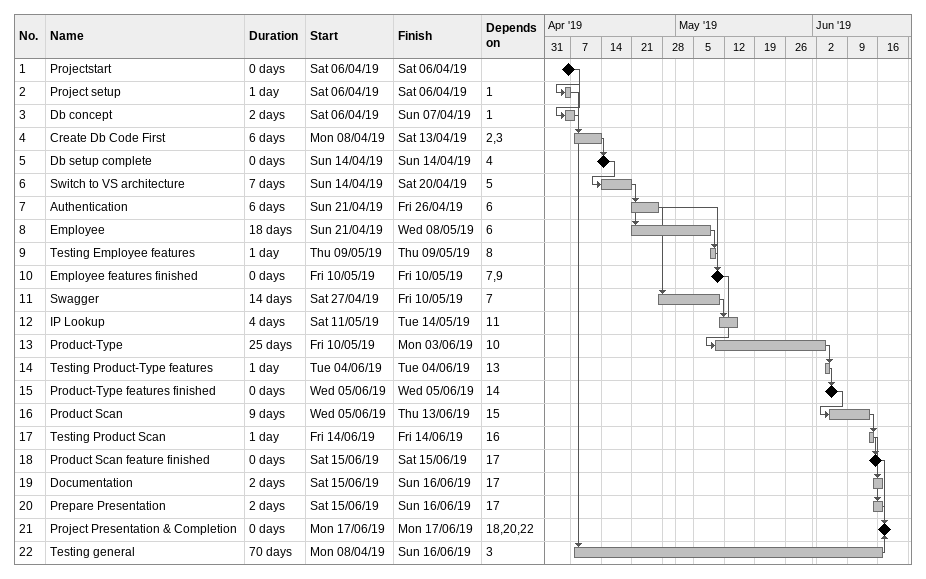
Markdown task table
| ID | Task | Duration | Start | Finish | Predecessors |
|---|---|---|---|---|---|
| 1 | Projectstart | 0d | 2019-04-06 | 2019-04-06 |  |
| 2 | Project setup | 1d | 2019-04-06 | 2019-04-06 | 1 |
| 3 | Db concept | 2d | 2019-04-06 | 2019-04-07 | 1 |
| 4 | Create Db Code First | 6d | 2019-04-08 | 2019-04-13 | 2, 3 |
| 5 | Db setup complete | 0d | 2019-04-14 | 2019-04-14 | 4 |
| 6 | Switch to VS architecture | 7d | 2019-04-14 | 2019-04-20 | 5 |
| 7 | Authentication | 6d | 2019-04-21 | 2019-04-26 | 6 |
| 8 | Employee | 18d | 2019-04-21 | 2019-05-08 | 6 |
| 9 | Testing Employee features | 1d | 2019-05-09 | 2019-05-09 | 8 |
| 10 | Employee features finished | 0d | 2019-05-10 | 2019-05-10 | 7, 9 |
| 11 | Swagger | 14d | 2019-04-27 | 2019-05-10 | 7 |
| 12 | IP Lookup | 4d | 2019-05-11 | 2019-05-14 | 11 |
| 13 | Product-Type | 25d | 2019-05-10 | 2019-06-03 | 10 |
| 14 | Testing Product-Type features | 1d | 2019-06-04 | 2019-06-04 | 13 |
| 15 | Product-Type features finished | 0d | 2019-06-05 | 2019-06-05 | 14 |
| 16 | Product Scan | 9d | 2019-06-05 | 2019-06-13 | 15 |
| 17 | Testing Product Scan | 1d | 2019-06-14 | 2019-06-14 | 16 |
| 18 | Product Scan feature finished | 0d | 2019-06-15 | 2019-06-15 | 17 |
| 19 | Documentation | 2d | 2019-06-15 | 2019-06-16 | 17 |
| 20 | Prepare Presentation | 2d | 2019-06-15 | 2019-06-16 | 17 |
| 21 | Project Presentation & Completion | 0d | 2019-06-17 | 2019-06-17 | 18, 20, 22 |
| 22 | Testing general | 70d | 2019-04-08 | 2019-06-16 | 3 |
